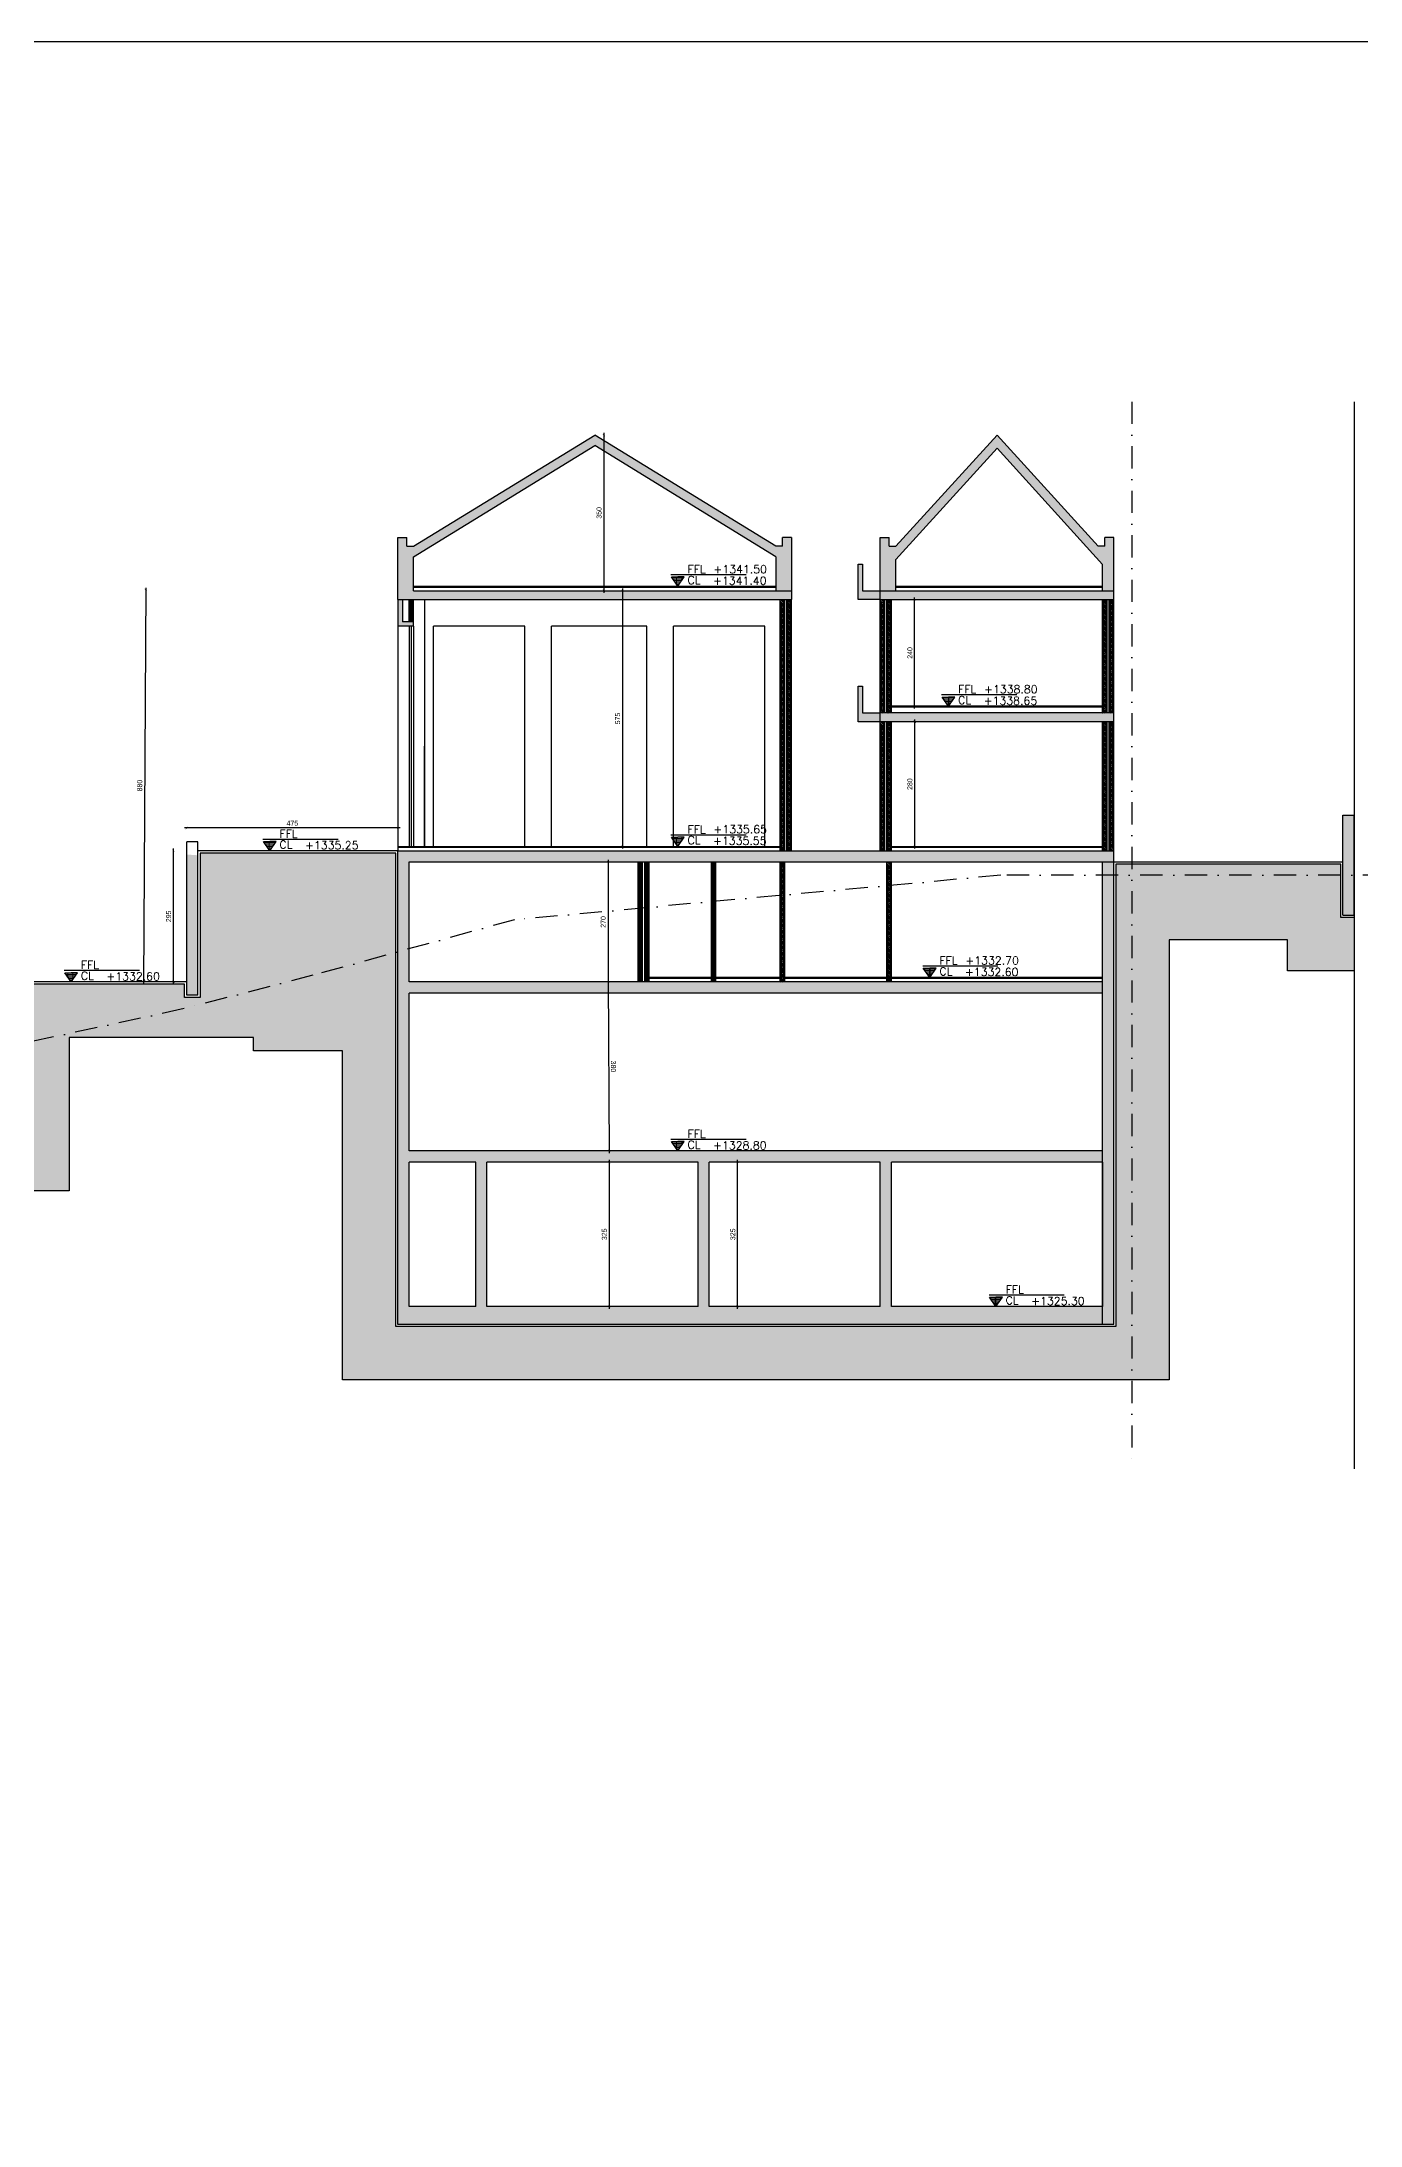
# Model space of a CAD drawing. Header units: centimetres. Extents: x 96271 to 179142, y 9855 to 112216.
# Drawn here: x 151226 to 154193, y 14541 to 19228 of the extents above; entities that cross this region are included whole.
import ezdxf

# ---------------------------------------------------------------- set-up
doc = ezdxf.new("R2010")
doc.units = ezdxf.units.CM
doc.header["$LTSCALE"] = 100
doc.header["$MEASUREMENT"] = 0
doc.header["$PDSIZE"] = 0.2
doc.linetypes.add('DASHDOT', pattern=[1, 0.5, -0.25, 0, -0.25])
doc.layers.get('0').update_dxf_attribs({"linetype": 'CONTINUOUS'})
doc.layers.get('DEFPOINTS').update_dxf_attribs({"linetype": 'CONTINUOUS'})
for name, color, linetype in [('A-Dim', 2, 'CONTINUOUS'), ('A-Elev-Otln4', 41, 'CONTINUOUS'), ('A-Glass-Full', 140, 'CONTINUOUS'), ('A-Otln-Lot Limit', 4, 'CONTINUOUS'), ('A-Patt-CMU', 8, 'CONTINUOUS'), ('A-Patt-Strcr', 8, 'CONTINUOUS'), ('A-Sect-Mcut-Earth', 54, 'CONTINUOUS'), ('A-Sect-Mcut-Tiling', 51, 'CONTINUOUS'), ('A-Setback', 3, 'DASHDOT'), ('A-Wall-Full', 5, 'CONTINUOUS'), ('A-Wall-Prht', 2, 'CONTINUOUS'), ('A-Wall-Strctr', 6, 'CONTINUOUS')]:
    doc.layers.add(name, color=color, linetype=linetype)
doc.styles.add('ROMAND', font='romand.shx', dxfattribs={"height": 10})
doc.styles.get("Standard").update_dxf_attribs({"font": 'arial.ttf'})
doc.dimstyles.new('1-50', dxfattribs={"dimtxt": 11.25, "dimasz": 5, "dimexe": 5, "dimexo": 5, "dimgap": 5, "dimtad": 1, "dimdec": 1, "dimrnd": 0.5, "dimzin": 12, "dimdsep": 46, "dimtxsty": 'Standard', "dimblk": 'ARCHTICK', "dimcen": 0.09, "dimdle": 5, "dimadec": 0, "dimazin": 3, "dimtfac": 1, "dimtdec": 1, "dimtix": 1, "dimtofl": 0, "dimtmove": 1, "dimatfit": 3, "dimfxl": 5, "dimtolj": 1, "dimtzin": 0, "dimarcsym": 0})
pattern_1 = [(140, (149598.393, 77124.047), (1.2550427, 14.3452037), [1.5, -16.5]), (85, (149598.393, 77124.047), (-15.0438427, -2.7750267), [1.2, -13.2]), (190.451444, (149598.498, 77125.242), (-13.7887998, 11.570177), [1.274804, -14.0228422]), (136.1842, (149594.393, 77124.047), (3.3103856, 21.3448266), [2.25, -24.75]), (186.635635, (149594.67, 77125.826), (-19.482372, 18.693239), [1.912207, -21.034275]), (81.184164, (149594.393, 77124.047), (-19.482372, 18.693239), [1.8, -19.8]), (111, (149595.393, 77126.047), (8.0523778, 11.938141), [1.5, -16.5]), (56, (149595.393, 77126.047), (-14.503001, 4.8663066), [1.2, -13.2]), (161.451445, (149596.064, 77127.042), (-6.450623, 16.8044475), [1.2748038, -14.0228422]), (127.5, (149598.393, 77124.047), (-6.65787708, 0.2431971), [0, -13.04, 0, -13.4, 0, -13.25]), (97.5, (149598.393, 77124.047), (-7.8882342, 5.26139075), [0, -7.64, 0, -12.74, 0, -5.05]), (57.5, (149598.393, 77119.587), (0.45109743, 10.6764487), [0, -5, 0, -15.6, 0, -20.7]), (47.5, (149598.393, 77117.587), (-2.0020996, 11.6637234), [0, -6.5, 0, -10.36, 0, -14.7])]

# ---------------------------------------------------------------- blocks, each defined once
blk = doc.blocks.new('FFL-CL-SECTION')
at = {"ltscale": 111}
h = blk.add_hatch(dxfattribs=at)
h.set_pattern_fill('ACAD_ISO07W100', color=232, scale=2, style=0)
h.set_pattern_definition([(7e-15, (-164148.149, 25605.833), (0, 10), [1, -6])])
h.paths.add_polyline_path([(-1579, 487), (-1724, 487), (-1579, 278)])
h = blk.add_hatch(dxfattribs=at)
h.set_pattern_fill('ACAD_ISO07W100', color=232, scale=2, style=0)
h.set_pattern_definition([(180, (160989.661, 25605.833), (0, 10), [1, -6])])
h.paths.add_polyline_path([(-1579, 487), (-1435, 487), (-1579, 278)])
at = {"color": 7, "ltscale": 111}
for p, q in [((-44, 533), (-1735, 533)), ((-1579, 278), (-1724, 487)), ((-1724, 487), (-1579, 487)), ((-1579, 278), (-1435, 487)), ((-1435, 487), (-1579, 487))]:
    blk.add_line(p, q, dxfattribs=at)
at = {"color": 111, "ltscale": 111, "style": 'ROMAND'}
for s, p in [('CL', (-1361, 327)), ('FFL', (-1361, 570))]:
    blk.add_text(s, height=180, dxfattribs=at).set_placement(p)
for tag, p in [('CL', (-787, 313)), ('FFL', (-778, 571))]:
    blk.add_attdef(tag, p, '', height=180, dxfattribs=at)
blk = doc.blocks.new('_ArchTick')
at = {"color": 0, "linetype": 'ByBlock', "const_width": 0.15}
blk.add_lwpolyline([(-0.5, -0.5), (0.5, 0.5)], dxfattribs=at)
blk = doc.blocks.new('*D223')
at = {"layer": 'A-Dim', "color": 0, "lineweight": -2, "transparency": 16777216}
blk.add_line((152500.4, 17387.8), (152500.4, 17107.8), dxfattribs=at)
at = {"layer": 'DEFPOINTS', "color": 0, "transparency": 16777216}
for p in [(152500.4, 17382.8), (152500.4, 17112.8), (152500.4, 17112.8)]:
    blk.add_point(p, dxfattribs=at)
at = {"layer": 'A-Dim', "color": 0, "lineweight": -2, "transparency": 16777216, "xscale": 5, "yscale": 5, "zscale": 5}
for p, rotation in [((152500.4, 17382.8), 90), ((152500.4, 17112.8), 270)]:
    blk.add_blockref('_ArchTick', p, dxfattribs=dict(at, rotation=rotation))
at = {"layer": 'A-Dim', "color": 0, "transparency": 16777216, "insert": (152489.7, 17247.8), "char_height": 11.25, "attachment_point": 5, "rotation": 90}
blk.add_mtext('\\A1;270', dxfattribs=at)
blk = doc.blocks.new('*D224')
at = {"layer": 'A-Dim', "color": 0, "lineweight": -2, "transparency": 16777216}
blk.add_line((152500.5, 17117.8), (152503, 16727.8), dxfattribs=at)
at = {"layer": 'DEFPOINTS', "color": 0, "transparency": 16777216}
for p in [(152500.5, 17112.8), (152502.9, 16732.8), (152502.9, 16732.8)]:
    blk.add_point(p, dxfattribs=at)
at = {"layer": 'A-Dim', "color": 0, "lineweight": -2, "transparency": 16777216, "xscale": 5, "yscale": 5, "zscale": 5}
for p, rotation in [((152500.5, 17112.8), 90.36136484864308), ((152502.9, 16732.8), 270.3613648486431)]:
    blk.add_blockref('_ArchTick', p, dxfattribs=dict(at, rotation=rotation))
at = {"layer": 'A-Dim', "color": 0, "transparency": 16777216, "insert": (152512.5, 16922.8), "char_height": 11.25, "attachment_point": 5, "rotation": 270.3614}
blk.add_mtext('\\A1;380', dxfattribs=at)
blk = doc.blocks.new('*D225')
at = {"layer": 'A-Dim', "color": 0, "lineweight": -2, "transparency": 16777216}
blk.add_line((152532.7, 17997.8), (152532.7, 17412.8), dxfattribs=at)
at = {"layer": 'DEFPOINTS', "color": 0, "transparency": 16777216}
for p in [(152532.7, 17992.8), (152532.7, 17417.8), (152532.7, 17417.8)]:
    blk.add_point(p, dxfattribs=at)
at = {"layer": 'A-Dim', "color": 0, "lineweight": -2, "transparency": 16777216, "xscale": 5, "yscale": 5, "zscale": 5}
for p, rotation in [((152532.7, 17992.8), 90), ((152532.7, 17417.8), 270)]:
    blk.add_blockref('_ArchTick', p, dxfattribs=dict(at, rotation=rotation))
at = {"layer": 'A-Dim', "color": 0, "transparency": 16777216, "insert": (152522, 17705.3), "char_height": 11.25, "attachment_point": 5, "rotation": 90}
blk.add_mtext('\\A1;575', dxfattribs=at)
blk = doc.blocks.new('*D226')
at = {"layer": 'A-Dim', "color": 0, "lineweight": -2, "transparency": 16777216}
blk.add_line((153190.2, 17702.8), (153190.2, 17412.8), dxfattribs=at)
at = {"layer": 'DEFPOINTS', "color": 0, "transparency": 16777216}
for p in [(153137.9, 17697.8), (153137.9, 17417.8), (153190.2, 17417.8)]:
    blk.add_point(p, dxfattribs=at)
at = {"layer": 'A-Dim', "color": 0, "lineweight": -2, "transparency": 16777216, "xscale": 5, "yscale": 5, "zscale": 5}
for p, rotation in [((153190.2, 17697.8), 90), ((153190.2, 17417.8), 270)]:
    blk.add_blockref('_ArchTick', p, dxfattribs=dict(at, rotation=rotation))
at = {"layer": 'A-Dim', "color": 0, "transparency": 16777216, "insert": (153179.5, 17557.8), "char_height": 11.25, "attachment_point": 5, "rotation": 90}
blk.add_mtext('\\A1;280', dxfattribs=at)
blk = doc.blocks.new('*D227')
at = {"layer": 'A-Dim', "color": 0, "lineweight": -2, "transparency": 16777216}
blk.add_line((153190.2, 17727.8), (153190.2, 17977.8), dxfattribs=at)
at = {"layer": 'DEFPOINTS', "color": 0, "transparency": 16777216}
for p in [(153190.2, 17972.8), (153190.2, 17972.8), (153190.2, 17732.8)]:
    blk.add_point(p, dxfattribs=at)
at = {"layer": 'A-Dim', "color": 0, "lineweight": -2, "transparency": 16777216, "xscale": 5, "yscale": 5, "zscale": 5}
for p, rotation in [((153190.2, 17972.8), 90), ((153190.2, 17732.8), 270)]:
    blk.add_blockref('_ArchTick', p, dxfattribs=dict(at, rotation=rotation))
at = {"layer": 'A-Dim', "color": 0, "transparency": 16777216, "insert": (153179.5, 17852.8), "char_height": 11.25, "attachment_point": 5, "rotation": 90}
blk.add_mtext('\\A1;240', dxfattribs=at)
blk = doc.blocks.new('*D228')
at = {"layer": 'A-Dim', "color": 0, "lineweight": -2, "transparency": 16777216}
blk.add_line((152491.1, 18347.8), (152491.1, 17987.8), dxfattribs=at)
at = {"layer": 'DEFPOINTS', "color": 0, "transparency": 16777216}
for p in [(152470.4, 18342.8), (152470.4, 17992.8), (152491.1, 17992.8)]:
    blk.add_point(p, dxfattribs=at)
at = {"layer": 'A-Dim', "color": 0, "lineweight": -2, "transparency": 16777216, "xscale": 5, "yscale": 5, "zscale": 5}
for p, rotation in [((152491.1, 18342.8), 90), ((152491.1, 17992.8), 270)]:
    blk.add_blockref('_ArchTick', p, dxfattribs=dict(at, rotation=rotation))
at = {"layer": 'A-Dim', "color": 0, "transparency": 16777216, "insert": (152480.3, 18167.8), "char_height": 11.25, "attachment_point": 5, "rotation": 90}
blk.add_mtext('\\A1;350', dxfattribs=at)
blk = doc.blocks.new('*D218')
at = {"layer": 'A-Dim', "color": 0, "lineweight": -2, "transparency": 16777216}
blk.add_line((151522.8, 17107.8), (151522.8, 17412.8), dxfattribs=at)
at = {"layer": 'DEFPOINTS', "color": 0, "transparency": 16777216}
for p in [(151522.8, 17407.8), (151552.9, 17407.8), (151552.9, 17112.8)]:
    blk.add_point(p, dxfattribs=at)
at = {"layer": 'A-Dim', "color": 0, "lineweight": -2, "transparency": 16777216, "xscale": 5, "yscale": 5, "zscale": 5}
for p, rotation in [((151522.8, 17407.8), 90), ((151522.8, 17112.8), 270)]:
    blk.add_blockref('_ArchTick', p, dxfattribs=dict(at, rotation=rotation))
at = {"layer": 'A-Dim', "color": 0, "transparency": 16777216, "insert": (151512, 17260.3), "char_height": 11.25, "attachment_point": 5, "rotation": 90}
blk.add_mtext('\\A1;295', dxfattribs=at)
blk = doc.blocks.new('*D219')
at = {"layer": 'A-Dim', "color": 0, "lineweight": -2, "transparency": 16777216}
blk.add_line((152032.9, 17459.1), (151547.9, 17459.1), dxfattribs=at)
at = {"layer": 'DEFPOINTS', "color": 0, "transparency": 16777216}
for p in [(151552.9, 17459.1), (151552.9, 17417.8), (152027.9, 17417.8)]:
    blk.add_point(p, dxfattribs=at)
at = {"layer": 'A-Dim', "color": 0, "lineweight": -2, "transparency": 16777216, "xscale": 5, "yscale": 5, "zscale": 5, "rotation": 180}
blk.add_blockref('_ArchTick', (151552.9, 17459.1), dxfattribs=at)
at = {"layer": 'A-Dim', "color": 0, "lineweight": -2, "transparency": 16777216, "xscale": 5, "yscale": 5, "zscale": 5}
blk.add_blockref('_ArchTick', (152027.9, 17459.1), dxfattribs=at)
at = {"layer": 'A-Dim', "color": 0, "transparency": 16777216, "insert": (151790.4, 17469.8), "char_height": 11.25, "attachment_point": 5}
blk.add_mtext('\\A1;475', dxfattribs=at)
blk = doc.blocks.new('*D220')
at = {"layer": 'A-Dim', "color": 0, "lineweight": -2, "transparency": 16777216}
blk.add_line((152792, 16377.8), (152792, 16712.8), dxfattribs=at)
at = {"layer": 'DEFPOINTS', "color": 0, "transparency": 16777216}
for p in [(152727.9, 16707.8), (152792, 16707.8), (152727.9, 16382.8)]:
    blk.add_point(p, dxfattribs=at)
at = {"layer": 'A-Dim', "color": 0, "lineweight": -2, "transparency": 16777216, "xscale": 5, "yscale": 5, "zscale": 5}
for p, rotation in [((152792, 16707.8), 90), ((152792, 16382.8), 270)]:
    blk.add_blockref('_ArchTick', p, dxfattribs=dict(at, rotation=rotation))
at = {"layer": 'A-Dim', "color": 0, "transparency": 16777216, "insert": (152781.2, 16545.3), "char_height": 11.25, "attachment_point": 5, "rotation": 90}
blk.add_mtext('\\A1;325', dxfattribs=at)
blk = doc.blocks.new('*D221')
at = {"layer": 'A-Dim', "color": 0, "lineweight": -2, "transparency": 16777216}
blk.add_line((152502.9, 16712.8), (152502.9, 16377.8), dxfattribs=at)
at = {"layer": 'DEFPOINTS', "color": 0, "transparency": 16777216}
for p in [(152527.9, 16707.8), (152502.9, 16382.8), (152527.9, 16382.8)]:
    blk.add_point(p, dxfattribs=at)
at = {"layer": 'A-Dim', "color": 0, "lineweight": -2, "transparency": 16777216, "xscale": 5, "yscale": 5, "zscale": 5}
for p, rotation in [((152502.9, 16707.8), 90), ((152502.9, 16382.8), 270)]:
    blk.add_blockref('_ArchTick', p, dxfattribs=dict(at, rotation=rotation))
at = {"layer": 'A-Dim', "color": 0, "transparency": 16777216, "insert": (152492.2, 16545.3), "char_height": 11.25, "attachment_point": 5, "rotation": 90}
blk.add_mtext('\\A1;325', dxfattribs=at)
blk = doc.blocks.new('*D222')
at = {"layer": 'A-Dim', "color": 0, "lineweight": -2, "transparency": 16777216}
blk.add_line((151460.5, 17999.5), (151455.5, 17109.5), dxfattribs=at)
at = {"layer": 'DEFPOINTS', "color": 0, "transparency": 16777216}
for p in [(151762.1, 17992.8), (151455.5, 17114.5), (151757.1, 17112.8)]:
    blk.add_point(p, dxfattribs=at)
at = {"layer": 'A-Dim', "color": 0, "lineweight": -2, "transparency": 16777216, "xscale": 5, "yscale": 5, "zscale": 5}
for p, rotation in [((151460.5, 17994.5), 89.6744593013142), ((151455.5, 17114.5), 269.6744593013142)]:
    blk.add_blockref('_ArchTick', p, dxfattribs=dict(at, rotation=rotation))
at = {"layer": 'A-Dim', "color": 0, "transparency": 16777216, "insert": (151447.2, 17554.5), "char_height": 11.25, "attachment_point": 5, "rotation": 89.6745}
blk.add_mtext('\\A1;880', dxfattribs=at)

msp = doc.modelspace()

# ---------------------------------------------------------------- hatches: boundary and pattern name
at = {"layer": 'A-Patt-CMU'}
h = msp.add_hatch(dxfattribs=at)
h.set_pattern_fill('ANSI31', color=256, scale=20, angle=270)
h.set_pattern_definition([(315, (149598.3932, 77124.0469), (1.76776695, 1.76776695), [])])
h.paths.add_polyline_path([(152897.939, 17972.769), (152887.939, 17972.769), (152887.939, 17407.769), (152897.939, 17407.769)])
h.paths.add_polyline_path([(152912.939, 17972.769), (152902.939, 17972.769), (152902.939, 17407.769), (152912.939, 17407.769)])
h.paths.add_polyline_path([(153122.939, 17972.769), (153112.939, 17972.769), (153112.939, 17717.769), (153122.939, 17717.769)])
h.paths.add_polyline_path([(153137.939, 17972.769), (153127.939, 17972.769), (153127.939, 17717.769), (153137.939, 17717.769)])
h.paths.add_polyline_path([(153622.939, 17697.769), (153612.939, 17697.769), (153612.939, 17407.769), (153622.939, 17407.769)])
h.paths.add_polyline_path([(153637.939, 17697.769), (153627.939, 17697.769), (153627.939, 17407.769), (153637.939, 17407.769)])
h.paths.add_polyline_path([(153637.939, 17972.769), (153627.939, 17972.769), (153627.939, 17717.769), (153637.939, 17717.769)])
h.paths.add_polyline_path([(153622.939, 17972.769), (153612.939, 17972.769), (153612.939, 17717.769), (153622.939, 17717.769)])
h.paths.add_polyline_path([(153137.939, 17697.769), (153127.939, 17697.769), (153127.939, 17407.769), (153137.939, 17407.769)])
h.paths.add_polyline_path([(153122.939, 17697.769), (153112.939, 17697.769), (153112.939, 17407.769), (153122.939, 17407.769)])
h.paths.add_polyline_path([(153137.939, 17382.769), (153127.939, 17382.769), (153127.939, 17112.769), (153137.939, 17112.769)])
h.paths.add_polyline_path([(152897.939, 17382.769), (152887.939, 17382.769), (152887.939, 17112.769), (152897.939, 17112.769)])
h.paths.add_polyline_path([(152742.939, 17382.769), (152732.939, 17382.769), (152732.939, 17112.769), (152742.939, 17112.769)])
h.paths.add_polyline_path([(152577.939, 17382.769), (152567.939, 17382.769), (152567.939, 17112.769), (152577.939, 17112.769)])
h.paths.add_polyline_path([(152592.939, 17382.769), (152582.939, 17382.769), (152582.939, 17112.769), (152592.939, 17112.769)])
h.paths.add_polyline_path([(152062.939, 17972.769), (152052.939, 17972.769), (152052.939, 17922.769), (152062.939, 17922.769)])
at = {"layer": 'A-Patt-Strcr'}
h = msp.add_hatch(dxfattribs=at)
h.set_pattern_fill('AR-CONC', color=256, scale=2, angle=-270)
h.set_pattern_definition(pattern_1)
h.paths.add_polyline_path([(153637.939, 17717.769), (153112.939, 17717.769), (153112.939, 17697.769), (153637.939, 17697.769)])
h.paths.add_polyline_path([(153112.939, 17717.769), (153072.939, 17717.769), (153072.939, 17777.769), (153062.939, 17777.769), (153062.939, 17697.769), (153112.939, 17697.769)])
h.paths.add_polyline_path([(152912.939, 18112.769), (152892.939, 18112.769), (152892.939, 18092.769), (152877.939, 18092.769), (152470.439, 18342.769), (152062.939, 18092.769), (152047.939, 18092.769), (152047.939, 18112.769), (152027.939, 18112.769), (152027.939, 17972.769), (152912.939, 17972.769), (152912.939, 17992.769), (152062.939, 17992.769), (152062.939, 18069.305), (152470.439, 18319.305), (152877.939, 18069.305), (152877.939, 17992.769), (152912.939, 17992.769)])
h.paths.add_polyline_path([(153375.439, 18313.053), (153612.939, 18052.064), (153612.939, 17992.769), (153637.939, 17992.769), (153637.939, 18112.769), (153617.939, 18112.769), (153617.939, 18092.769), (153602.939, 18092.769), (153375.439, 18342.769), (153147.939, 18092.769), (153132.939, 18092.769), (153132.939, 18112.769), (153112.939, 18112.769), (153112.939, 17992.769), (153147.939, 17992.769), (153147.939, 18063.053)])
h.paths.add_polyline_path([(153112.939, 17992.769), (153072.939, 17992.769), (153072.939, 18052.769), (153062.939, 18052.769), (153062.939, 17972.769), (153112.939, 17972.769)])
h.paths.add_polyline_path([(153637.939, 17992.769), (153612.939, 17992.769), (153112.939, 17992.769), (153112.939, 17972.769), (153637.939, 17972.769)])
h.paths.add_polyline_path([(152062.939, 17922.769), (152037.939, 17922.769), (152037.939, 17972.769), (152027.939, 17972.769), (152027.939, 17912.769), (152062.939, 17912.769)])
h = msp.add_hatch(dxfattribs=at)
h.set_pattern_fill('AR-CONC', color=256, scale=2, angle=-270)
h.set_pattern_definition([(140, (142749.773, 70347.128), (1.2550427, 14.3452037), [1.5, -16.5]), (85, (142749.773, 70347.128), (-15.0438427, -2.7750267), [1.2, -13.2]), (190.451444, (142749.878, 70348.324), (-13.7887998, 11.570177), [1.274804, -14.0228422]), (136.1842, (142745.773, 70347.128), (3.3103856, 21.3448266), [2.25, -24.75]), (186.635635, (142746.05, 70348.907), (-19.482372, 18.693239), [1.912207, -21.034275]), (81.184164, (142745.773, 70347.128), (-19.482372, 18.693239), [1.8, -19.8]), (111, (142746.773, 70349.128), (8.0523778, 11.938141), [1.5, -16.5]), (56, (142746.773, 70349.128), (-14.503001, 4.8663066), [1.2, -13.2]), (161.451445, (142747.444, 70350.123), (-6.450623, 16.8044475), [1.2748038, -14.0228422]), (127.5, (142749.773, 70347.128), (-6.6578771, 0.2431971), [0, -13.04, 0, -13.4, 0, -13.25]), (97.5, (142749.773, 70347.128), (-7.8882342, 5.26139075), [0, -7.64, 0, -12.74, 0, -5.05]), (57.5, (142749.773, 70342.668), (0.45109743, 10.6764487), [0, -5, 0, -15.6, 0, -20.7]), (47.5, (142749.773, 70340.668), (-2.0020996, 11.6637234), [0, -6.5, 0, -10.36, 0, -14.7])])
h.paths.add_polyline_path([(154178.697, 17487.769), (154153.709, 17487.769), (154153.709, 17262.769), (154178.697, 17262.769)])
h.paths.add_polyline_path([(150175.283, 16822.769), (150150.288, 16822.769), (150150.288, 16612.769), (150175.283, 16612.769)])
h.paths.add_polyline_path([(150605.28, 16867.769), (150582.832, 16867.769), (150582.832, 16687.769), (150605.28, 16687.769)])
h.paths.add_polyline_path([(151162.939, 17132.769), (151137.939, 17132.769), (151137.939, 16817.769), (151162.939, 16817.769)])
h.paths.add_polyline_path([(151577.939, 17397.769), (151552.944, 17399.387), (151552.944, 17084.387), (151577.939, 17082.769)])
h = msp.add_hatch(dxfattribs=at)
h.set_pattern_fill('EARTH', color=256, scale=100, angle=90)
h.set_pattern_definition([(90, (142749.773, 70347.128), (-25, 25), [25, -25]), (90, (142740.398, 70347.128), (-25, 25), [25, -25]), (90, (142731.023, 70347.128), (-25, 25), [25, -25]), (180, (142727.898, 70350.253), (-25, -25), [25, -25]), (180, (142727.898, 70359.628), (-25, -25), [25, -25]), (180, (142727.898, 70369.003), (-25, -25), [25, -25])])
h.paths.add_polyline_path([(150607.646, 16682.769), (150577.832, 16682.769), (150577.832, 16767.769), (150358.404, 16767.769), (150358.404, 16647.769), (150457.832, 16647.769), (150457.832, 16562.769), (150607.646, 16562.769)])
h.paths.add_polyline_path([(150358.404, 16767.769), (150180.283, 16767.769), (150180.283, 16607.769), (150150.278, 16607.769), (150150.278, 16487.769), (150300.283, 16487.769), (150300.283, 16647.769), (150358.404, 16647.769)])
h.paths.add_polyline_path([(153642.939, 16337.769), (152022.939, 16337.769), (152022.939, 17402.769), (151582.939, 17402.769), (151582.939, 17077.769), (151547.939, 17077.769), (151547.939, 17107.769), (151167.939, 17107.769), (151167.939, 16812.769), (151132.939, 16812.769), (151132.939, 16842.769), (150610.28, 16842.769), (150610.28, 16682.769), (150609.088, 16562.769), (150730.28, 16562.769), (150730.28, 16672.769), (151012.939, 16672.769), (151012.939, 16642.769), (151287.939, 16642.769), (151287.939, 16987.769), (151702.939, 16987.769), (151702.939, 16957.769), (151902.939, 16957.769), (151902.939, 16217.769), (152577.939, 16217.769), (153762.939, 16217.769), (153762.939, 17207.769), (154028.709, 17207.769), (154028.709, 17137.769), (154178.722, 17137.769), (154178.722, 17257.769), (154148.709, 17257.769), (154148.709, 17377.769), (153642.939, 17377.769)])
h = msp.add_hatch(dxfattribs=at)
h.set_pattern_fill('AR-CONC', color=256, scale=2, angle=-270)
h.set_pattern_definition(pattern_1)
h.paths.add_polyline_path([(153637.939, 17407.769), (152027.939, 17407.769), (152027.939, 16342.769), (153612.939, 16342.769), (153612.939, 16382.769), (153137.939, 16382.769), (153137.939, 16707.769), (153612.939, 16707.769), (153612.939, 16732.769), (152052.939, 16732.769), (152052.939, 17087.769), (153612.939, 17087.769), (153612.939, 17112.769), (152052.939, 17112.769), (152052.939, 17382.769), (153637.939, 17382.769)])
h.paths.add_polyline_path([(153112.939, 16707.769), (153112.939, 16382.769), (152727.939, 16382.769), (152727.939, 16707.769)], flags=16)
h.paths.add_polyline_path([(152702.939, 16707.769), (152702.939, 16382.769), (152227.939, 16382.769), (152227.939, 16707.769)], flags=16)
h.paths.add_polyline_path([(152202.939, 16707.769), (152202.939, 16382.769), (152052.939, 16382.769), (152052.939, 16707.769)], flags=16)
h.paths.add_polyline_path([(153637.939, 17382.769), (153612.939, 17382.769), (153612.939, 16342.769), (153637.939, 16342.769)], flags=17)

# ---------------------------------------------------------------- linework, layer by layer
for p, q in [((152027.939, 17417.769), (152027.939, 17407.769)), ((153612.939, 16707.769), (153612.939, 16382.769))]:
    msp.add_line(p, q)
msp.add_lwpolyline([(127018.411, 9855.211), (156747.283, 9855.211), (156747.283, 19227.535), (127018.411, 19227.535)], close=True)
at = {"layer": 'A-Elev-Otln4'}
for p, q in [((152087.939, 17972.769), (152087.939, 17417.769)), ((152107.939, 17417.769), (152107.939, 17912.769)), ((152312.939, 17912.769), (152107.939, 17912.769)), ((152312.939, 17417.769), (152312.939, 17912.769)), ((152372.939, 17417.769), (152372.939, 17912.769)), ((152587.939, 17912.769), (152372.939, 17912.769)), ((152587.939, 17417.769), (152587.939, 17912.769)), ((152647.939, 17417.769), (152647.939, 17912.769)), ((152852.939, 17912.769), (152647.939, 17912.769)), ((152852.939, 17417.769), (152852.939, 17912.769)), ((152027.939, 17407.769), (151577.939, 17407.769)), ((153637.939, 17382.769), (154153.709, 17382.769)), ((151552.939, 17112.769), (151162.939, 17112.769))]:
    msp.add_line(p, q, dxfattribs=at)
at = {"layer": 'A-Glass-Full'}
for p, q in [((152052.939, 17912.769), (152052.939, 17417.769)), ((152057.939, 17912.769), (152057.939, 17417.769)), ((152062.939, 17912.769), (152062.939, 17417.769)), ((152087.939, 17417.769), (152087.939, 17642.769))]:
    msp.add_line(p, q, dxfattribs=at)
at = {"layer": 'A-Otln-Lot Limit'}
msp.add_line((154178.722, 18417.769), (154178.722, 16017.769), dxfattribs=at)
at = {"layer": 'A-Patt-Strcr'}
for points in [[(154178.697, 17257.769), (154148.709, 17257.769), (154148.709, 17377.769), (153642.939, 17377.769), (153642.939, 16337.769), (152697.939, 16337.769), (152697.939, 16337.769), (152557.939, 16337.769), (152557.939, 16337.769), (152022.939, 16337.769), (152022.939, 17402.769), (151582.939, 17402.769), (151582.939, 17077.769), (151547.939, 17077.769), (151547.939, 17107.769), (151167.939, 17107.769)], [(154178.697, 17137.769), (154028.709, 17137.769), (154028.709, 17207.769), (153762.939, 17207.769), (153762.939, 16217.769), (152577.939, 16217.769), (151902.939, 16217.769), (151902.939, 16957.769), (151702.939, 16957.769), (151702.939, 16987.769), (151287.939, 16987.769), (151287.939, 16642.769), (151012.939, 16642.769), (151012.939, 16672.769), (150730.28, 16672.769), (150730.28, 16562.769), (150457.832, 16562.769), (150457.832, 16647.769), (150300.283, 16647.769), (150300.283, 16487.769), (150150.288, 16487.769)]]:
    msp.add_lwpolyline(points, dxfattribs=at)
at = {"layer": 'A-Sect-Mcut-Earth', "linetype": 'DASHDOT'}
msp.add_lwpolyline([(154942.018, 17252.769), (154348.331, 17352.769), (153383.736, 17352.769), (152290.125, 17252.76), (151836.621, 17127.769), (151546.644, 17052.769), (151084.282, 16952.769), (150828.576, 16852.769), (150273.788, 16787.769), (150093.623, 16817.769)], dxfattribs=at)
at = {"layer": 'A-Sect-Mcut-Tiling'}
for p, q in [((152062.939, 18002.769), (152877.939, 18002.769)), ((152062.939, 18000.769), (152877.939, 18000.769)), ((153147.939, 18002.769), (153612.939, 18002.769)), ((153147.939, 18000.769), (153612.939, 18000.769)), ((153612.939, 17732.769), (153137.939, 17732.769)), ((153612.939, 17730.769), (153137.939, 17730.769)), ((152027.939, 17417.769), (152887.939, 17417.769)), ((152027.939, 17417.769), (152027.939, 17415.769)), ((152027.939, 17415.769), (152887.939, 17415.769)), ((153137.939, 17417.769), (153612.939, 17417.769)), ((153137.939, 17415.769), (153612.939, 17415.769)), ((152732.939, 17122.769), (152592.939, 17122.769)), ((152732.939, 17120.769), (152592.939, 17120.769)), ((152887.939, 17122.769), (152742.939, 17122.769)), ((152887.939, 17120.769), (152742.939, 17120.769)), ((153127.939, 17122.769), (152897.939, 17122.769)), ((153127.939, 17120.769), (152897.939, 17120.769)), ((153612.939, 17122.769), (153137.939, 17122.769)), ((153612.939, 17120.769), (153137.939, 17120.769))]:
    msp.add_line(p, q, dxfattribs=at)
at = {"layer": 'A-Setback'}
msp.add_line((153678.468, 18417.769), (153678.468, 16017.769), dxfattribs=at)
at = {"layer": 'A-Wall-Full'}
for p, q in [((152052.939, 17922.769), (152052.939, 17972.769)), ((152062.939, 17922.769), (152062.939, 17972.769)), ((152887.939, 17407.769), (152887.939, 17972.769)), ((152897.939, 17407.769), (152897.939, 17972.769)), ((152902.939, 17407.769), (152902.939, 17972.769)), ((152912.939, 17407.769), (152912.939, 17972.769)), ((153112.939, 17717.769), (153112.939, 17972.769)), ((153122.939, 17717.769), (153122.939, 17972.769)), ((153127.939, 17717.769), (153127.939, 17972.769)), ((153137.939, 17717.769), (153137.939, 17972.769)), ((153612.939, 17717.769), (153612.939, 17972.769)), ((153622.939, 17717.769), (153622.939, 17972.769)), ((153627.939, 17717.769), (153627.939, 17972.769)), ((153637.939, 17717.769), (153637.939, 17972.769)), ((153112.939, 17407.769), (153112.939, 17697.769)), ((153122.939, 17407.769), (153122.939, 17697.769)), ((153127.939, 17407.769), (153127.939, 17697.769)), ((153137.939, 17407.769), (153137.939, 17697.769)), ((153612.939, 17407.769), (153612.939, 17697.769)), ((153622.939, 17407.769), (153622.939, 17697.769)), ((153627.939, 17407.769), (153627.939, 17697.769)), ((153637.939, 17407.769), (153637.939, 17697.769)), ((152567.939, 17112.769), (152567.939, 17382.769)), ((152577.939, 17112.769), (152577.939, 17382.769)), ((152582.939, 17112.769), (152582.939, 17382.769)), ((152592.939, 17112.769), (152592.939, 17382.769)), ((152732.939, 17112.769), (152732.939, 17382.769)), ((152742.939, 17112.769), (152742.939, 17382.769)), ((152887.939, 17112.769), (152887.939, 17382.769)), ((152897.939, 17112.769), (152897.939, 17382.769)), ((153127.939, 17112.769), (153127.939, 17382.769)), ((153137.939, 17112.769), (153137.939, 17382.769))]:
    msp.add_line(p, q, dxfattribs=at)
at = {"layer": 'A-Wall-Prht'}
msp.add_line((152027.939, 17912.769), (152027.939, 17417.769), dxfattribs=at)
at = {"layer": 'A-Wall-Strctr'}
for p, q in [((152062.939, 18092.769), (152470.439, 18342.769)), ((152877.939, 18092.769), (152470.439, 18342.769)), ((153147.939, 18092.769), (153375.439, 18342.769)), ((153602.939, 18092.769), (153375.439, 18342.769)), ((152062.939, 18069.305), (152470.439, 18319.305)), ((152877.939, 18069.305), (152470.439, 18319.305)), ((153147.939, 18063.053), (153375.439, 18313.053)), ((153612.939, 18052.064), (153375.439, 18313.053)), ((152027.939, 18112.769), (152047.939, 18112.769)), ((152027.939, 17972.769), (152027.939, 18112.769)), ((152047.939, 18092.769), (152047.939, 18112.769)), ((152047.939, 18092.769), (152062.939, 18092.769)), ((152892.939, 18092.769), (152877.939, 18092.769)), ((152912.939, 18112.769), (152892.939, 18112.769)), ((152892.939, 18092.769), (152892.939, 18112.769)), ((152912.939, 18112.769), (152912.939, 17972.769)), ((153112.939, 18112.769), (153132.939, 18112.769)), ((153112.939, 17972.769), (153112.939, 18112.769)), ((153132.939, 18092.769), (153132.939, 18112.769)), ((153132.939, 18092.769), (153147.939, 18092.769)), ((153617.939, 18092.769), (153602.939, 18092.769)), ((153637.939, 18112.769), (153617.939, 18112.769)), ((153617.939, 18092.769), (153617.939, 18112.769)), ((153637.939, 17992.769), (153637.939, 18112.769)), ((152062.939, 17992.769), (152062.939, 18069.305)), ((152877.939, 18069.305), (152877.939, 17992.769)), ((153147.939, 17992.769), (153147.939, 18063.053)), ((153612.939, 17992.769), (153612.939, 18052.064)), ((152027.939, 17972.769), (152912.939, 17972.769)), ((152027.939, 17972.769), (152027.939, 17912.769)), ((152037.939, 17972.769), (152037.939, 17922.769)), ((152062.939, 17992.769), (152912.939, 17992.769)), ((153112.939, 17992.769), (153637.939, 17992.769)), ((153112.939, 17972.769), (153637.939, 17972.769)), ((153637.939, 17972.769), (153637.939, 17992.769)), ((152062.939, 17912.769), (152027.939, 17912.769)), ((152062.939, 17922.769), (152037.939, 17922.769)), ((152062.939, 17912.769), (152062.939, 17922.769)), ((153637.939, 17717.769), (153112.939, 17717.769)), ((153112.939, 17697.769), (153112.939, 17717.769)), ((153637.939, 17697.769), (153637.939, 17717.769)), ((153637.939, 17697.769), (153112.939, 17697.769)), ((154153.709, 17487.769), (154178.697, 17487.769)), ((154153.709, 17262.769), (154153.709, 17487.769)), ((154178.697, 17262.769), (154178.697, 17487.769)), ((151552.939, 17082.769), (151552.939, 17427.769)), ((151577.939, 17427.769), (151552.939, 17427.769)), ((151577.939, 17082.769), (151577.939, 17427.769)), ((152027.939, 17407.769), (153637.939, 17407.769)), ((152027.939, 16342.769), (152027.939, 17407.769)), ((153637.939, 16342.769), (153637.939, 17407.769)), ((152052.939, 17382.769), (153637.939, 17382.769)), ((152052.939, 17112.769), (152052.939, 17382.769)), ((153612.939, 16342.769), (153612.939, 17382.769)), ((153612.939, 17112.769), (153612.939, 17382.769)), ((154153.709, 17262.769), (154178.697, 17262.769)), ((153612.939, 17112.769), (152052.939, 17112.769)), ((151577.939, 17082.769), (151552.939, 17082.769)), ((153612.939, 17087.769), (152052.939, 17087.769)), ((152052.939, 16732.769), (152052.939, 17087.769)), ((153612.939, 16732.769), (153612.939, 17087.769)), ((153612.939, 16732.769), (152052.939, 16732.769)), ((152202.939, 16707.769), (152052.939, 16707.769)), ((152052.939, 16382.769), (152052.939, 16707.769)), ((152202.939, 16382.769), (152202.939, 16707.769)), ((152702.939, 16707.769), (152227.939, 16707.769)), ((152227.939, 16382.769), (152227.939, 16707.769)), ((152702.939, 16382.769), (152702.939, 16707.769)), ((153112.939, 16707.769), (152727.939, 16707.769)), ((152727.939, 16382.769), (152727.939, 16707.769)), ((153112.939, 16382.769), (153112.939, 16707.769)), ((153612.939, 16707.769), (153137.939, 16707.769)), ((153137.939, 16382.769), (153137.939, 16707.769)), ((152202.939, 16382.769), (152052.939, 16382.769)), ((152702.939, 16382.769), (152227.939, 16382.769)), ((153112.939, 16382.769), (152727.939, 16382.769)), ((153612.939, 16382.769), (153137.939, 16382.769)), ((153637.939, 16342.769), (152027.939, 16342.769))]:
    msp.add_line(p, q, dxfattribs=at)
for points in [[(153112.939, 17972.769), (153062.939, 17972.769), (153062.939, 18052.769), (153072.939, 18052.769), (153072.939, 17992.769), (153112.939, 17992.769)], [(153112.939, 17697.769), (153062.939, 17697.769), (153062.939, 17777.769), (153072.939, 17777.769), (153072.939, 17717.769), (153112.939, 17717.769)]]:
    msp.add_lwpolyline(points, dxfattribs=at)

# ---------------------------------------------------------------- block references
at = {"xscale": 0.1, "yscale": 0.1, "zscale": 0.1}
for p, values in [((152815.369, 17974.99), {'FFL': '+1341.50', 'CL': '+1341.40'}), ((153424.114, 17704.99), {'FFL': '+1338.80', 'CL': '+1338.65'}), ((152815.369, 17389.99), {'FFL': '+1335.65', 'CL': '+1335.55'}), ((153382.033, 17094.99), {'FFL': '+1332.70', 'CL': '+1332.60'})]:
    msp.add_blockref('FFL-CL-SECTION', p, dxfattribs=at).add_auto_attribs(values)
ref = msp.add_blockref('FFL-CL-SECTION', (151897.501, 17379.99), dxfattribs=dict(xscale=0.1, yscale=0.1, zscale=0.1))
ref.add_attrib('CL', '+1335.25', (151818.848, 17411.272), dxfattribs={"color": 111, "ltscale": 111, "height": 18, "style": 'ROMAND'})
ref = msp.add_blockref('FFL-CL-SECTION', (151450.664, 17084.99), dxfattribs=dict(xscale=0.1, yscale=0.1, zscale=0.1))
ref.add_attrib('CL', '+1332.60', (151372.011, 17116.272), dxfattribs={"color": 111, "ltscale": 111, "height": 18, "style": 'ROMAND'})
ref = msp.add_blockref('FFL-CL-SECTION', (152815.369, 16704.99), dxfattribs=dict(xscale=0.1, yscale=0.1, zscale=0.1))
ref.add_attrib('CL', '+1328.80', (152736.716, 16736.272), dxfattribs={"color": 111, "ltscale": 111, "height": 18, "style": 'ROMAND'})
ref = msp.add_blockref('FFL-CL-SECTION', (153530.933, 16354.99), dxfattribs=dict(xscale=0.1, yscale=0.1, zscale=0.1))
ref.add_attrib('CL', '+1325.30', (153452.28, 16386.272), dxfattribs={"color": 111, "ltscale": 111, "height": 18, "style": 'ROMAND'})

# ---------------------------------------------------------------- dimensions: what is measured, and where the dimension line sits
at = {"layer": 'A-Dim'}
for p1, p2, distance, picture, middle in [((152470.439, 18342.769), (152470.439, 17992.769), 20.646, '*D228', (152480.338, 18167.769)), ((151762.083, 17992.769), (151757.083, 17112.769), -301.6, '*D222', (151447.244, 17554.544)), ((152532.738, 17992.769), (152532.738, 17417.769), 0, '*D225', (152522.017, 17705.269)), ((153190.197, 17732.769), (153190.197, 17972.769), 0, '*D227', (153179.453, 17852.769)), ((153137.939, 17697.769), (153137.939, 17417.769), 52.257, '*D226', (153179.453, 17557.769)), ((152027.939, 17417.769), (151552.939, 17417.769), -41.319, '*D219', (151790.439, 17469.809)), ((151552.939, 17112.769), (151552.939, 17407.769), 30.154, '*D218', (151512.041, 17260.269)), ((152500.439, 17382.769), (152500.439, 17112.769), 0, '*D223', (152489.695, 17247.769)), ((152500.543, 17112.769), (152502.939, 16732.769), 0, '*D224', (152512.489, 16922.837)), ((152527.939, 16707.769), (152527.939, 16382.769), -25, '*D221', (152492.192, 16545.269)), ((152727.939, 16382.769), (152727.939, 16707.769), -64.018, '*D220', (152781.209, 16545.269))]:
    dim = msp.add_aligned_dim(p1=p1, p2=p2, distance=distance, dimstyle='1-50', override={"dimse1": 1, "dimse2": 1}, dxfattribs=at)
    dim.commit()
    dim.dimension.update_dxf_attribs({"geometry": picture, "text_midpoint": middle})

doc.saveas('drawing.dxf')
